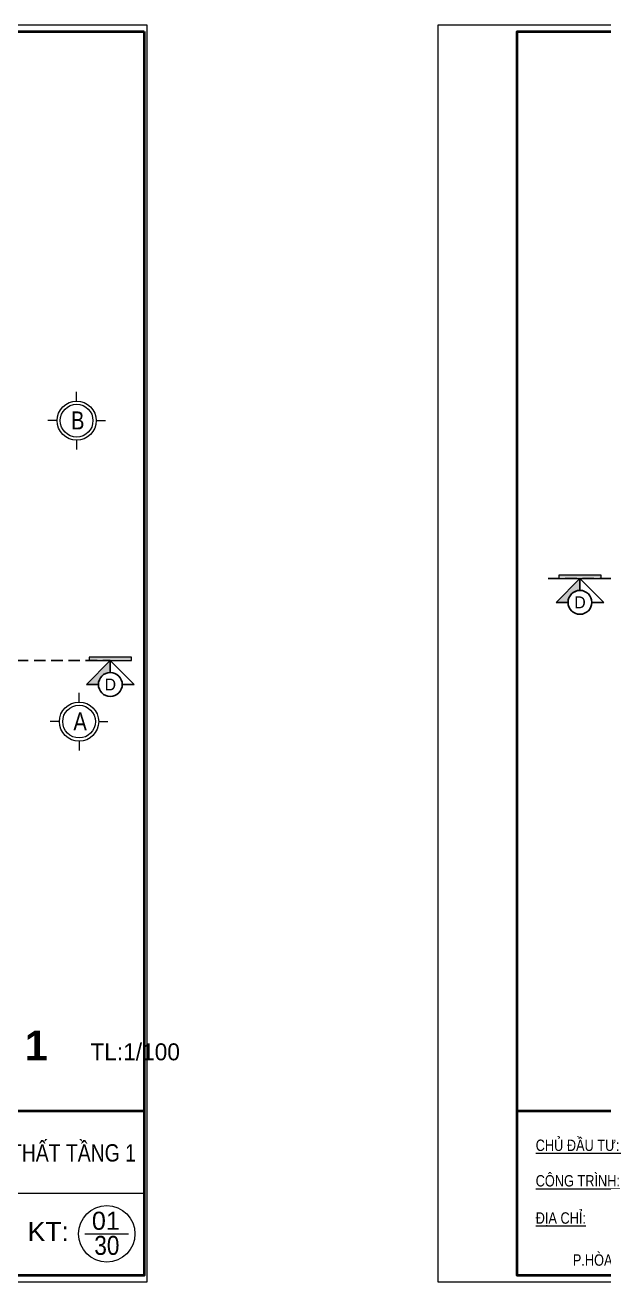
# Model space of a CAD drawing. Header units: inches. Extents: x 921646 to 2157952, y -92667 to 262089.
# Drawn here: x 1973064 to 1982679, y 189639 to 210517 of the extents above; entities that cross this region are included whole.
import ezdxf
from ezdxf.enums import TextEntityAlignment as Align

# ---------------------------------------------------------------- set-up
doc = ezdxf.new("R2010")
doc.units = ezdxf.units.IN
doc.header["$MEASUREMENT"] = 0
doc.linetypes.add('DASHED2', pattern=[9.525, 6.35, -3.175])
doc.layers.get('0').update_dxf_attribs({"lineweight": 9})
doc.layers.get('DEFPOINTS').update_dxf_attribs({"lineweight": 9})
for name, color, linetype in [('02-TEXT', 7, 'Continuous'), ('08-HATCH', 130, 'Continuous'), ('ghichu', 150, 'Continuous')]:
    doc.layers.add(name, color=color, linetype=linetype)
for name, color, linetype, lineweight in [('09-DIMOUT', 251, 'Continuous', 9), ('13 TRICH DAN', 134, 'Continuous', 9), ('13-VATDUNG', 104, 'Continuous', 13), ('Cp Net Manh 0.15', 8, 'Continuous', 15), ('Cp Net Thep 0.40', 2, 'Continuous', 40), ('Cp Text 0.15', 3, 'Continuous', 15)]:
    doc.layers.add(name, color=color, linetype=linetype, lineweight=lineweight)
doc.styles.add('C', font='VHARIAL.TTF')
doc.styles.add('IN', font='VHARIAL.TTF')
doc.styles.add('VHELVEN', font='VHELVEN.TTF')
doc.styles.add('VnAvant', font='VNAVAN.TTF')
doc.styles.add('VNI-AVO bold', font='VAVOB.TTF')
doc.styles.add('VNI-HELVE', font='VHELVEB.TTF', dxfattribs={"width": 0.8})

# ---------------------------------------------------------------- blocks, each defined once
blk = doc.blocks.new('Khung Ht dep')
blk.add_line((24693, 3092), (30380, 3092))
at = {"ltscale": 100}
blk.add_line((29447, 2449), (30135, 2449), dxfattribs=at)
blk.add_circle((29791, 2449), 445, dxfattribs=at)
at = {"layer": 'Cp Net Thep 0.40', "color": 106}
blk.add_line((3162, 4392), (30380, 4392), dxfattribs=at)
at = {"layer": 'Cp Net Thep 0.40', "color": 106, "flags": 128}
blk.add_lwpolyline([(30380, 21415), (30380, 1792), (3162, 1792), (3162, 21415)], close=True, dxfattribs=at)
at = {"layer": 'DEFPOINTS', "ltscale": 100}
blk.add_lwpolyline([(30430, 1692), (30430, 21515), (1912, 21515), (1912, 1692)], close=True, dxfattribs=at)
at = {"ltscale": 100, "style": 'IN', "width": 0.85}
blk.add_text('30', height=300, dxfattribs=at).set_placement((29991, 2117, -32416), align=Align.RIGHT)
at = {"layer": 'Cp Text 0.15', "color": 7, "ltscale": 100, "style": 'IN', "width": 0.8}
for s, p in [('%%uchñ ®Çu t\xad: ', (3455, 3756)), ('%%Uc«ng tr×nh:', (3455, 3196)), ('%%U®Þa chØ:', (3455, 2609)), ('p.hßa kh¸nh b¾c, quËn liªn chiÓu, tp ®µ n½ng', (4041, 1946, -32416))]:
    blk.add_text(s, height=180, dxfattribs=at).set_placement(p)
at = {"layer": 'Cp Text 0.15', "color": 7, "ltscale": 100, "style": 'IN'}
blk.add_text('Kt:', height=300, dxfattribs=at).set_placement((28868, 2335), align=Align.CENTER)
blk = doc.blocks.new('A$C788F0ACE')
at = {"layer": 'Cp Net Manh 0.15', "linetype": 'Continuous'}
for p, q in [((0, 300), (0, 440)), ((-300, 0), (-440, 0)), ((300, 0), (440, 0)), ((0, -300), (0, -440))]:
    blk.add_line(p, q, dxfattribs=at)
for radius in [300, 250]:
    blk.add_circle((0, 0), radius, dxfattribs=at)
at = {"layer": 'Cp Text 0.15', "color": 7, "linetype": 'Continuous', "style": 'VHELVEN'}
blk.add_attdef('TRUC', text='', height=280, dxfattribs=at).set_placement((94, 1), align=Align.MIDDLE_CENTER)
blk = doc.blocks.new('dim')
at = {"layer": 'Cp Text 0.15'}
ref = blk.add_blockref('A$C788F0ACE', (1973919.8, 203946), dxfattribs=dict(at, xscale=1.086778053933425, yscale=1.086778053933425, zscale=1.086778053933425, rotation=180))
ref.add_attrib('TRUC', 'B', dxfattribs={"layer": '0', "color": 3, "height": 300, "style": 'VNI-HELVE', "width": 0.8}).set_placement((1973937.6, 203949.4), align=Align.MIDDLE_CENTER)
ref = blk.add_blockref('A$C788F0ACE', (1973959.8, 198946), dxfattribs=dict(at, xscale=1.086778053933425, yscale=1.086778053933425, zscale=1.086778053933425, rotation=180))
ref.add_attrib('TRUC', 'A', dxfattribs={"layer": '0', "color": 3, "height": 300, "style": 'VNI-HELVE', "width": 0.8}).set_placement((1973977.6, 198949.4), align=Align.MIDDLE_CENTER)

msp = doc.modelspace()

# ---------------------------------------------------------------- hatches: boundary and pattern name
at = {"layer": '13-VATDUNG'}
h = msp.add_hatch(color=256, dxfattribs=at)
h.dxf.hatch_style = 1
h.paths.add_polyline_path([(1982633.6, 201323.7), (1982633.6, 201380.2), (1981933.6, 201380.2), (1981933.6, 201323.7)])
h = msp.add_hatch(color=256, dxfattribs=at)
h.dxf.hatch_style = 1
h.paths.add_polyline_path([(1974829.5, 199958.8), (1974829.5, 200015.3), (1974129.5, 200015.3), (1974129.5, 199958.8)])
at = {"layer": 'ghichu'}
h = msp.add_hatch(color=7, dxfattribs=at)
edge = h.paths.add_edge_path()
edge.add_line((1982084.3, 200927.7), (1981886.3, 200927.7))
edge.add_line((1981886.3, 200927.7), (1982282.3, 201323.7))
edge.add_line((1982282.3, 201323.7), (1982282.3, 201125.7))
edge.add_ellipse((1982282.3, 200927.7), major_axis=(0.2, 198), ratio=1, start_angle=0.04514, end_angle=90.04514)
h = msp.add_hatch(color=7, dxfattribs=at)
edge = h.paths.add_edge_path()
edge.add_line((1974281.5, 199562.8), (1974083.5, 199562.8))
edge.add_line((1974083.5, 199562.8), (1974479.5, 199958.8))
edge.add_line((1974479.5, 199958.8), (1974479.5, 199760.8))
edge.add_ellipse((1974479.5, 199562.8), major_axis=(0.2, 198), ratio=1, start_angle=0.04514, end_angle=90.04514)

# ---------------------------------------------------------------- linework, layer by layer
at = {"layer": '08-HATCH', "linetype": 'DASHED2', "ltscale": 30}
for p, q in [((1981753.1, 201323.7), (2008738.2, 201323.7)), ((1947494.4, 199958.8), (1974479.5, 199958.8))]:
    msp.add_line(p, q, dxfattribs=at)
at = {"layer": '13-VATDUNG'}
for points in [[(1981933.6, 201323.7), (1982633.6, 201323.7), (1982633.6, 201380.2), (1981933.6, 201380.2)], [(1974129.5, 199958.8), (1974829.5, 199958.8), (1974829.5, 200015.3), (1974129.5, 200015.3)]]:
    msp.add_lwpolyline(points, close=True, dxfattribs=at)
at = {"layer": 'ghichu', "color": 150}
for p, q in [((1981886.3, 200927.7), (1982282.3, 201323.7)), ((1982282.3, 201323.7), (1982282.3, 201125.7)), ((1982282.3, 201323.7), (1982678.3, 200927.7)), ((1982084.3, 200927.7), (1981886.3, 200927.7)), ((1982678.3, 200927.7), (1982480.3, 200927.7)), ((1974083.5, 199562.8), (1974479.5, 199958.8)), ((1974479.5, 199958.8), (1974479.5, 199760.8)), ((1974479.5, 199958.8), (1974875.5, 199562.8)), ((1974281.5, 199562.8), (1974083.5, 199562.8)), ((1974875.5, 199562.8), (1974677.5, 199562.8))]:
    msp.add_line(p, q, dxfattribs=at)
for centre, major_axis, start_param, end_param in [((1982282.3, 200927.7), (0.1, 198), -1.5703229, 4.7128624), ((1982282.3, 200927.7), (0.2, 198), 0.0007879, 1.5715842), ((1974479.5, 199562.8), (0.1, 198), -1.5703229, 4.7128624), ((1974479.5, 199562.8), (0.2, 198), 0.0007879, 1.5715842)]:
    msp.add_ellipse(centre, major_axis=major_axis, ratio=1, start_param=start_param, end_param=end_param, dxfattribs=at)

# ---------------------------------------------------------------- block references
at = {"layer": '09-DIMOUT'}
msp.add_blockref('dim', (0, 0), dxfattribs=at)
at = {"layer": 'Cp Net Manh 0.15', "xscale": 1.05319564237593, "yscale": 1.05319564237593, "zscale": 1.05319564237593}
for p in [(1943044.2, 187857.4), (1977907.7, 187857.4)]:
    msp.add_blockref('Khung Ht dep', p, dxfattribs=at)

# ---------------------------------------------------------------- texts
at = {"layer": '02-TEXT', "style": 'C'}
msp.add_text('01', height=300, dxfattribs=at).set_placement((1974405.6, 190504), align=Align.CENTER)
at = {"layer": '02-TEXT', "insert": (1960513.9, 193813.1), "char_height": 704.9341, "width": 26424.559, "attachment_point": 1, "style": 'VNI-AVO bold'}
msp.add_mtext('{\\H0.7x;MAËT BAÈNG B\\fArial|b1|i0|c0|p34;Ố TRÍ NỘI THẤT\\fVNI-Avo|b1|i0|c0|p2; T\\fArial|b1|i0|c0|p34;ẦNG 1\\fVNI-Avo|b1|i0|c0|p2; }  {\\H0.4x;TL:1/100}', dxfattribs=at)
at = {"layer": '13 TRICH DAN', "insert": (1972061.4, 191926.2), "char_height": 288, "attachment_point": 2, "style": 'IN'}
msp.add_mtext('{\\fArial|b0|i0|c0|p34;\\W0.8;MẶT BẰNG BỐ TRÍ NỘI THẤT TẦNG 1}', dxfattribs=at)
at = {"layer": 'ghichu', "style": 'VnAvant'}
for p in [(1982282.3, 200927.7), (1974479.5, 199562.8)]:
    msp.add_text('D', height=198, dxfattribs=at).set_placement(p, align=Align.MIDDLE_CENTER)

doc.saveas('drawing.dxf')
